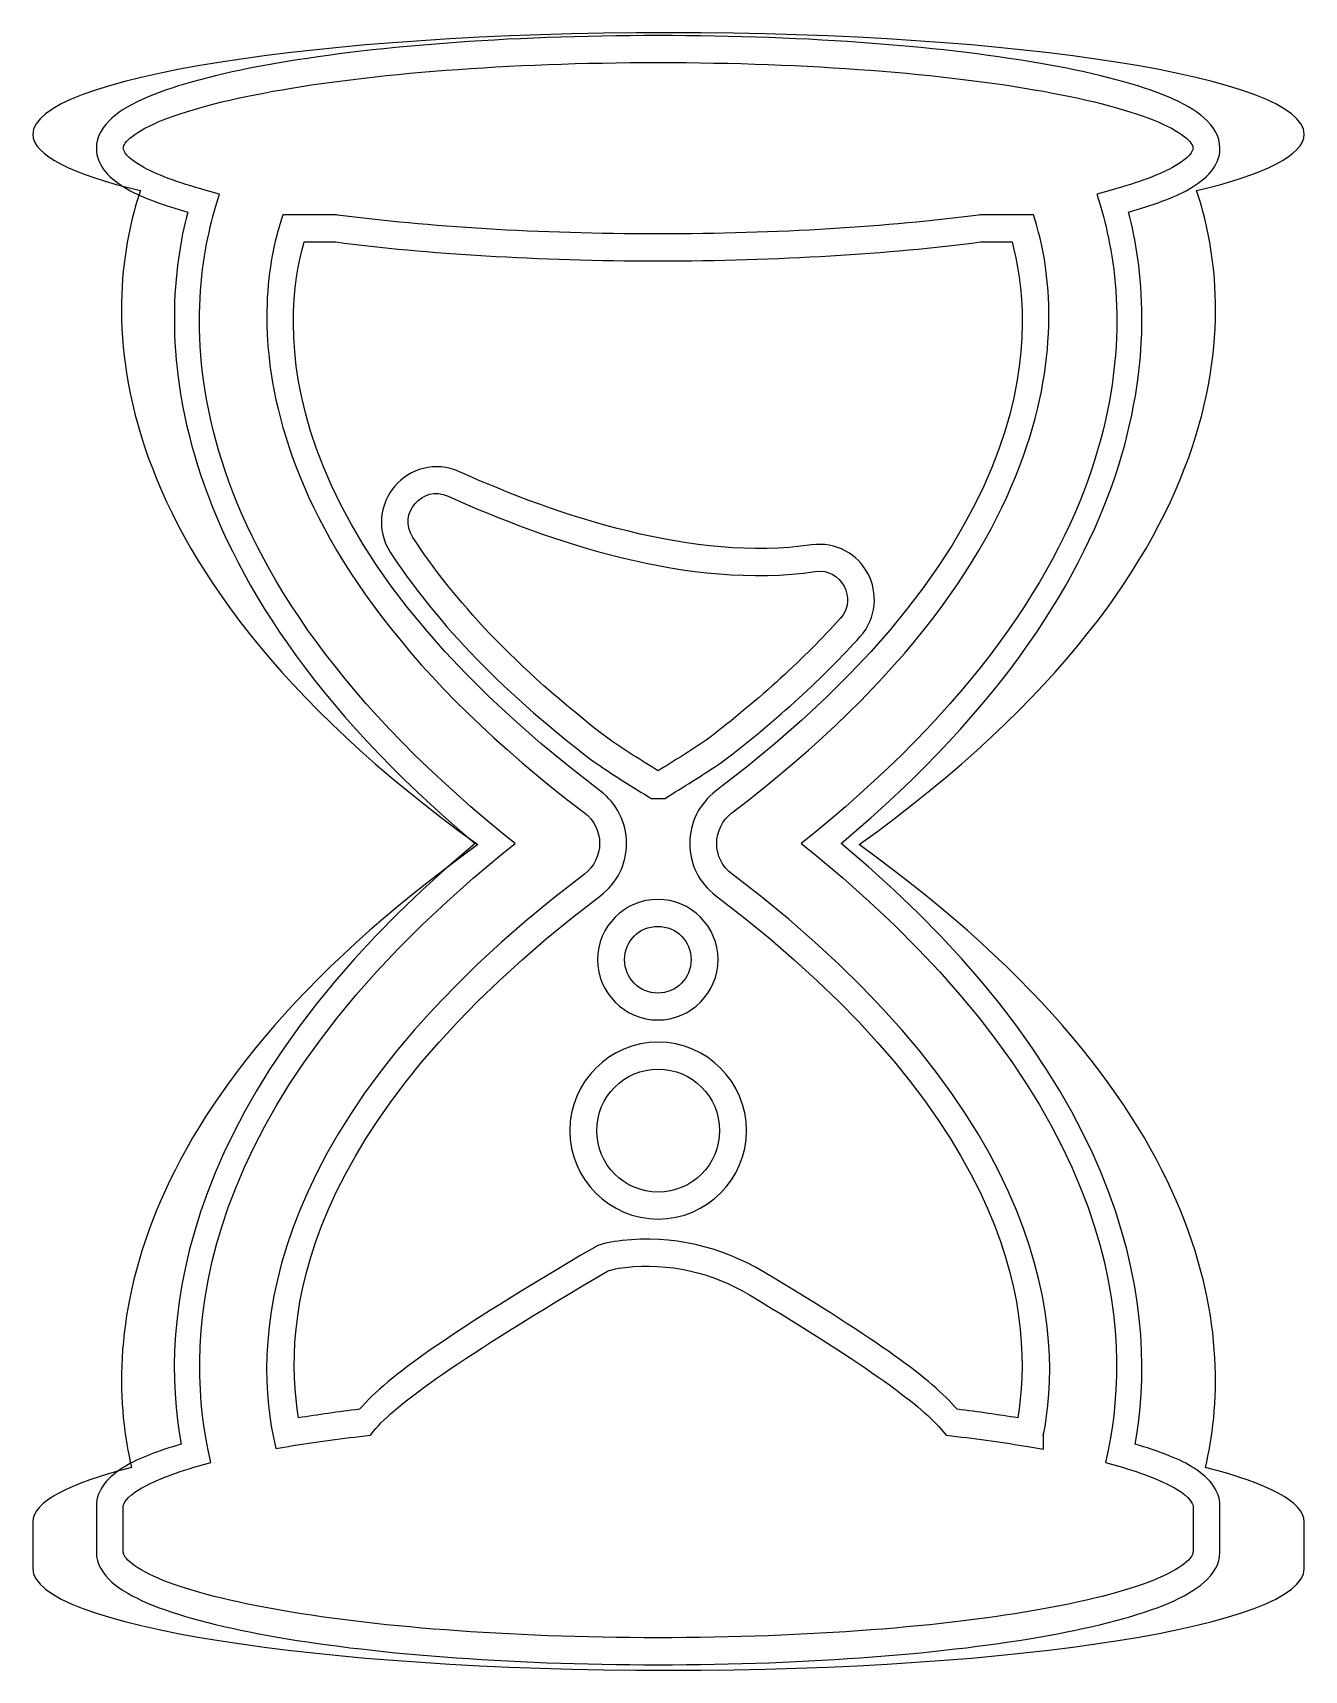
# Model space of a CAD drawing. Extents: x 8.7 to 70, y 8.7 to 87.7.
import ezdxf

# ---------------------------------------------------------------- set-up
doc = ezdxf.new("R2010")
doc.units = 0
doc.layers.add('Layer_1', color=7, linetype='CONTINUOUS')

msp = doc.modelspace()

# ---------------------------------------------------------------- linework, layer by layer
at = {"layer": 'Layer_1', "color": 7}
for points in [[(38.871187, 87.54738)], [(38.871187, 86.246306)], [(28.745069, 65.324183)], [(38.854576, 45.880299)], [(38.854576, 44.579225)], [(38.871187, 38.992989)], [(38.871187, 37.691943)], [(65.279123, 18.47075)]]:
    msp.add_lwpolyline(points, close=True, dxfattribs=at)
for points in [[(17.517224, 79.264885), (17.710999, 79.901575), (17.063238, 80.07874)], [(60.679134, 80.07874), (60.031372, 79.901575), (60.225148, 79.264885)], [(20.756028, 78.893943), (20.617618, 78.434419)], [(23.402324, 78.888331), (23.358033, 78.894), (20.756028, 78.893943)], [(57.119123, 78.428948), (56.980708, 78.894), (54.38413, 78.894), (54.339824, 78.888331)], [(21.785706, 77.592501), (21.785802, 77.592898)], [(21.785802, 77.592898), (23.313853, 77.592898)], [(54.422983, 77.592898), (55.945497, 77.592898)], [(29.282318, 66.509121), (29.282111, 66.50898)], [(35.709891, 52.568277), (35.726615, 52.556939), (35.737671, 52.5456)], [(41.938472, 52.495909), (41.949527, 52.507247), (41.966252, 52.518586)], [(38.384079, 50.845918), (38.539106, 50.751808), (39.209012, 50.751808), (39.364038, 50.851587)], [(35.311269, 50.05474), (35.316939, 50.05474)], [(42.431007, 50.054683), (42.431007, 50.060353)], [(31.347196, 48.072699), (31.967274, 48.576529), (31.347196, 49.080331)], [(46.395179, 49.080331), (45.7751, 48.576529), (46.395179, 48.072699)], [(42.43114, 47.103789), (42.425471, 47.103789)], [(35.820621, 29.110479), (35.803896, 29.09914), (35.792841, 29.093471)], [(20.291103, 20.003074), (20.418441, 19.388523), (21.03852, 19.493688)], [(24.720237, 20.003046), (24.985985, 20.036211), (25.152078, 20.241156)], [(52.590561, 20.241156), (52.762199, 20.036211), (53.02242, 20.003046)], [(56.709673, 19.488161), (57.468165, 19.366271), (57.468165, 20.130293), (57.45144, 20.003017)], [(16.703368, 18.552529), (17.284692, 18.718639), (17.16289, 19.311024)], [(60.579479, 19.311024), (60.457674, 18.718639), (61.038998, 18.552529)], [(11.764887, 16.614794), (11.764887, 14.400227)], [(13.065942, 14.400227), (13.065942, 16.614794)], [(64.676424, 16.614794), (64.676424, 14.400227)], [(65.977486, 14.400227), (65.977486, 16.614794)], [(8.695934, 15.85372), (8.695934, 13.585776)], [(70.044208, 13.585776), (70.044208, 15.85372)]]:
    msp.add_lwpolyline(points, dxfattribs=at)
for points in [[(39.370065, 87.682025), (22.429287, 87.682025), (8.695934, 85.492885), (8.695934, 82.792176)], [(70.044205, 82.792176), (70.044205, 85.492885), (56.310849, 87.682025), (39.370065, 87.682025)], [(38.871187, 87.54738), (31.53361, 87.54738), (24.892131, 87.011688), (20.047367, 86.135584)], [(57.695006, 86.135584), (52.850239, 87.011688), (46.208764, 87.54738), (38.871187, 87.54738)], [(20.047367, 86.135584), (17.624985, 85.697518), (15.657249, 85.180422), (14.239665, 84.574318)], [(20.279897, 84.856677), (25.010586, 85.712145), (31.597206, 86.246306), (38.871187, 86.246306)], [(38.871187, 86.246306), (46.145166, 86.246306), (52.731785, 85.712145), (57.462474, 84.856677)], [(63.502707, 84.574318), (62.085124, 85.180422), (60.117386, 85.697518), (57.695006, 86.135584)], [(14.239665, 84.574318), (13.530874, 84.271266), (12.952572, 83.950894), (12.517839, 83.566687)], [(14.749016, 83.378438), (16.009005, 83.917162), (17.914552, 84.428929), (20.279897, 84.856677)], [(57.462474, 84.856677), (59.827819, 84.428929), (61.733367, 83.917162), (62.993356, 83.378438)], [(65.218995, 83.566687), (64.784265, 83.950894), (64.211499, 84.271266), (63.502707, 84.574318)], [(12.517839, 83.566687), (12.083108, 83.182479), (11.764887, 82.684006), (11.764887, 82.110614)], [(13.381521, 82.592277), (13.651645, 82.830954), (14.119021, 83.10909), (14.749016, 83.378438)], [(62.993356, 83.378438), (63.62335, 83.109146), (64.090726, 82.831011), (64.360851, 82.592277)], [(65.977486, 82.110614), (65.977486, 82.684006), (65.653727, 83.182479), (65.218995, 83.566687)], [(8.695934, 82.792176), (8.695934, 81.783694), (10.610993, 80.846617), (13.891193, 80.068762)], [(13.065945, 82.110614), (13.065945, 82.197921), (13.111396, 82.353543), (13.381521, 82.592277)], [(64.360851, 82.592277), (64.630964, 82.3536), (64.676426, 82.197836), (64.676426, 82.110614)], [(64.849861, 80.068762), (68.129141, 80.847468), (70.044205, 81.783694), (70.044205, 82.792176)], [(11.764887, 82.110614), (11.764887, 81.254126), (12.41313, 80.631751), (13.265256, 80.134101)], [(13.92409, 81.258009), (13.243039, 81.655739), (13.065945, 81.980334), (13.065945, 82.110614)], [(64.676426, 82.110614), (64.676426, 81.98022), (64.499289, 81.655682), (63.818283, 81.258009)], [(64.477117, 80.134101), (65.329095, 80.631638), (65.977486, 81.254126), (65.977486, 82.110614)], [(17.063238, 80.07874), (15.68126, 80.450532), (14.605141, 80.860252), (13.92409, 81.258009)], [(63.818283, 81.258009), (63.137282, 80.860309), (62.060808, 80.450929), (60.679134, 80.07874)], [(13.891193, 80.068762), (12.23221, 75.166724), (10.654288, 62.560517), (30.171515, 48.519496)], [(13.265256, 80.134101), (13.982197, 79.715395), (15.036625, 79.370731), (16.177411, 79.032359)], [(48.568618, 48.519496), (68.082168, 62.55805), (66.507007, 75.167546), (64.849861, 80.068762)], [(61.564961, 79.032359), (62.705387, 79.370957), (63.760297, 79.715509), (64.477117, 80.134101)], [(16.177411, 79.032359), (14.782718, 73.828488), (14.204632, 61.835641), (30.0406, 48.582057)], [(31.347196, 49.080331), (14.674558, 62.687254), (16.141395, 74.653087), (17.517224, 79.264885)], [(60.225148, 79.264885), (61.599424, 74.653937), (63.064599, 62.684844), (46.395179, 49.080331)], [(47.701772, 48.582057), (63.534617, 61.833402), (62.958047, 73.82897), (61.564961, 79.032359)], [(20.617618, 78.434419), (19.443151, 74.63503), (18.049588, 63.122854), (35.311269, 50.05474)], [(38.871075, 77.980365), (33.080736, 77.980365), (27.733257, 78.317773), (23.402324, 78.888331)], [(54.339824, 78.888331), (50.008899, 78.317773), (44.661411, 77.980365), (38.871075, 77.980365)], [(42.431007, 50.060353), (59.616713, 63.073701), (58.261279, 74.636816), (57.119123, 78.428948)], [(36.091809, 51.095197), (19.656469, 63.53949), (20.748467, 73.876309), (21.785706, 77.592501)], [(23.313853, 77.592898), (27.703123, 77.01857), (33.061144, 76.679376), (38.871187, 76.679376)], [(38.871187, 76.679376), (44.679166, 76.679376), (50.03458, 77.018939), (54.422983, 77.592898)], [(55.945497, 77.592898), (56.954665, 73.87302), (58.002922, 63.482173), (41.64493, 51.095594)], [(29.282111, 66.50898), (28.108951, 67.0392), (26.868481, 66.634271), (26.165108, 65.816929)], [(46.262509, 62.976898), (40.662156, 62.161937), (34.03038, 64.363209), (29.282318, 66.509121)], [(26.165108, 65.816929), (25.461735, 64.999616), (25.24304, 63.713735), (25.943652, 62.63348)], [(27.150581, 64.969852), (27.523484, 65.403184), (28.088305, 65.621027), (28.745069, 65.324183)], [(27.039851, 63.342142), (26.647741, 63.946743), (26.777674, 64.536548), (27.150581, 64.969852)], [(28.745079, 65.324183), (33.598766, 63.130535), (40.383652, 60.809471), (46.450542, 61.692293)], [(36.501588, 53.603603), (31.924723, 57.094611), (28.948518, 60.399269), (27.039851, 63.342142)], [(25.943652, 62.63348), (27.946656, 59.545162), (31.034636, 56.134346), (35.709891, 52.568277)], [(48.991963, 61.592797), (48.509308, 62.503625), (47.462893, 63.151512), (46.262509, 62.976898)], [(46.450542, 61.692293), (47.111168, 61.788387), (47.585772, 61.46382), (47.840182, 60.983631)], [(47.840182, 60.983631), (48.094591, 60.503528), (48.09941, 59.918995), (47.651933, 59.422365)], [(48.615489, 58.553291), (49.426863, 59.453802), (49.474621, 60.68194), (48.991963, 61.592797)], [(47.651933, 59.422365), (45.96474, 57.549855), (43.841055, 55.581619), (41.179861, 53.55377)], [(41.966252, 52.518586), (44.684969, 54.590287), (46.868491, 56.614394), (48.615489, 58.553291)], [(38.871176, 52.081087), (38.03527, 52.588913), (37.238513, 53.096457), (36.501588, 53.603603)], [(41.179861, 53.55377), (40.45299, 53.064539), (39.676884, 52.580211), (38.871176, 52.081087)], [(35.737671, 52.5456), (36.561535, 51.97782), (37.441576, 51.412876), (38.384079, 50.845918)], [(39.364038, 50.851587), (40.264143, 51.406356), (41.125045, 51.947717), (41.938472, 52.495909)], [(37.348574, 48.587187), (37.34574, 49.576507), (36.876059, 50.508255), (36.091809, 51.095197)], [(41.64493, 51.095594), (40.858308, 50.500828), (40.393701, 49.564063), (40.393701, 48.576529)], [(35.316939, 50.05474), (35.764155, 49.720054), (36.04606, 49.157943), (36.047747, 48.582057)], [(41.694663, 48.576472), (41.694663, 49.150942), (41.97345, 49.708743), (42.431007, 50.054683)], [(30.171515, 48.519496), (12.407224, 35.742728), (12.119827, 24.148233), (13.461937, 18.47075)], [(30.0406, 48.582057), (15.576512, 36.487616), (14.788318, 25.417134), (15.850763, 19.604466)], [(36.047747, 48.582057), (36.048915, 48.005461), (35.770717, 47.44542), (35.311402, 47.09829)], [(36.097345, 46.062595), (36.88698, 46.659345), (37.350581, 47.597102), (37.348574, 48.587187)], [(40.393701, 48.576529), (40.393701, 47.588995), (40.858024, 46.656709), (41.64493, 46.062992)], [(42.425471, 47.103789), (41.969799, 47.447575), (41.694663, 48.002031), (41.694663, 48.576472)], [(61.891608, 19.604466), (62.952506, 25.416312), (62.164188, 36.486907), (47.701772, 48.582057)], [(65.279123, 18.47075), (66.619392, 24.147439), (66.331069, 35.741906), (48.568618, 48.519496)], [(17.16289, 19.311024), (16.045192, 24.674769), (16.172101, 35.691052), (31.347196, 48.072699)], [(46.395179, 48.072699), (61.568705, 35.690258), (61.69566, 24.67406), (60.579479, 19.311024)], [(35.311402, 47.09829), (19.690243, 35.27297), (19.321631, 24.723241), (20.291103, 20.003074)], [(57.45144, 20.003017), (58.415977, 24.711789), (58.057091, 35.270447), (42.43114, 47.103789)], [(21.525494, 20.871893), (20.759025, 25.401458), (21.316079, 34.873058), (36.097345, 46.062595)], [(38.854576, 45.880299), (37.255572, 45.880299), (35.947947, 44.572677), (35.947959, 42.973682)], [(41.761196, 42.973682), (41.761208, 44.572677), (40.45358, 45.880299), (38.854576, 45.880299)], [(41.64493, 46.062992), (56.430054, 34.866397), (56.979266, 25.392784), (56.216781, 20.87229)], [(37.249016, 42.973682), (37.24901, 43.869317), (37.958941, 44.579225), (38.854576, 44.579225)], [(38.854576, 44.579225), (39.750211, 44.579225), (40.460145, 43.869317), (40.460139, 42.973682)], [(35.947959, 42.973682), (35.947967, 41.374687), (37.255586, 40.061509), (38.854576, 40.061509)], [(38.854576, 41.362583), (37.95895, 41.362583), (37.249021, 42.078047), (37.249016, 42.973682)], [(38.854576, 40.061509), (40.453566, 40.061509), (41.761188, 41.374687), (41.761196, 42.973682)], [(40.460139, 42.973682), (40.460134, 42.078047), (39.750202, 41.362583), (38.854576, 41.362583)], [(38.871187, 38.992989), (36.523809, 38.992989), (34.608155, 37.07178), (34.608144, 34.724409)], [(43.134228, 34.724409), (43.134216, 37.07178), (41.218563, 38.992989), (38.871187, 38.992989)], [(35.909203, 34.724409), (35.909209, 36.368419), (37.227172, 37.691943), (38.871187, 37.691943)], [(38.871187, 37.691943), (40.515199, 37.691943), (41.833162, 36.368419), (41.833168, 34.724409)], [(34.608144, 34.724409), (34.608155, 32.377039), (36.523809, 30.461357), (38.871187, 30.461357)], [(38.871187, 31.762431), (37.227172, 31.762431), (35.909209, 33.0804), (35.909203, 34.724409)], [(38.871187, 30.461357), (41.218563, 30.461357), (43.134216, 32.377039), (43.134228, 34.724409)], [(41.833168, 34.724409), (41.833162, 33.0804), (40.515199, 31.762431), (38.871187, 31.762431)], [(37.13275, 29.420532), (36.61287, 29.361288), (36.208355, 29.312816), (35.820621, 29.110479)], [(43.953616, 27.914627), (41.90802, 29.141858), (39.512132, 29.691638), (37.13275, 29.420532)], [(35.792841, 29.093471), (28.777039, 24.959707), (25.856889, 22.896595), (24.465332, 21.281584)], [(25.152078, 20.241156), (26.185889, 21.50742), (29.274507, 23.735792), (36.429759, 27.953405)], [(36.429759, 27.953405), (36.454987, 27.964743), (36.829036, 28.07898), (37.282369, 28.13057)], [(37.282369, 28.13057), (39.367906, 28.368113), (41.475964, 27.886507), (43.283844, 26.80183)], [(53.293552, 21.281981), (52.042708, 22.740945), (49.581717, 24.538054), (43.953616, 27.914627)], [(43.283844, 26.80183), (49.066564, 23.332479), (51.659922, 21.390831), (52.590561, 20.241156)], [(24.465332, 21.281584), (23.424289, 21.160261), (22.462667, 21.018246), (21.525494, 20.871893)], [(56.216781, 20.87229), (55.284123, 21.017707), (54.328584, 21.160517), (53.293552, 21.281981)], [(21.03852, 19.493688), (22.175497, 19.683893), (23.405415, 19.851647), (24.720237, 20.003046)], [(53.02242, 20.003046), (54.335924, 19.850825), (55.573159, 19.677458), (56.709673, 19.488161)], [(15.850763, 19.604466), (14.793305, 19.274003), (13.821037, 18.938041), (13.154528, 18.530391)], [(64.587844, 18.530391), (63.922422, 18.937446), (62.946632, 19.274428), (61.891608, 19.604466)], [(13.461937, 18.47075), (10.447951, 17.713984), (8.695934, 16.816734), (8.695934, 15.85372)], [(13.154528, 18.530391), (12.365955, 18.048076), (11.764887, 17.43378), (11.764887, 16.614794)], [(13.835504, 17.417565), (14.452393, 17.794885), (15.436791, 18.191764), (16.703368, 18.552529)], [(61.038998, 18.552529), (62.305183, 18.191764), (63.290064, 17.794885), (63.906863, 17.417565)], [(65.977486, 16.614794), (65.977483, 17.43378), (65.376309, 18.048076), (64.587844, 18.530391)], [(70.044208, 15.85372), (70.044205, 16.816734), (68.29219, 17.713984), (65.279123, 18.47075)], [(13.065942, 16.614794), (13.065942, 16.738101), (13.218613, 17.040246), (13.835504, 17.417565)], [(63.906863, 17.417565), (64.523662, 17.040246), (64.676424, 16.738072), (64.676424, 16.614794)], [(11.764887, 14.400227), (11.764887, 13.826835), (12.083107, 13.328334), (12.517839, 12.944154)], [(13.381518, 13.924091), (13.111393, 14.162769), (13.065942, 14.312976), (13.065942, 14.400227)], [(64.676424, 14.400227), (64.676424, 14.31292), (64.630984, 14.162683), (64.360848, 13.924091)], [(65.218995, 12.944154), (65.653727, 13.328334), (65.977486, 13.826835), (65.977486, 14.400227)], [(8.695934, 13.585776), (8.695934, 10.885068), (22.429289, 8.695956), (39.370065, 8.695956)], [(14.749013, 13.132375), (14.119019, 13.401666), (13.651642, 13.685357), (13.381518, 13.924091)], [(39.370065, 8.695956), (56.310849, 8.695956), (70.044208, 10.885068), (70.044208, 13.585776)], [(64.360848, 13.924091), (64.090735, 13.685414), (63.623347, 13.401751), (62.993353, 13.132375)], [(12.517839, 12.944154), (12.952572, 12.559946), (13.530873, 12.239575), (14.239665, 11.936523)], [(20.279894, 11.654164), (17.914549, 12.081912), (16.009002, 12.59365), (14.749013, 13.132375)], [(62.993353, 13.132375), (61.733364, 12.59365), (59.827816, 12.081912), (57.462471, 11.654164)], [(63.502707, 11.936523), (64.211499, 12.239575), (64.784265, 12.559946), (65.218995, 12.944154)], [(14.239665, 11.936523), (15.65725, 11.330419), (17.624985, 10.813294), (20.047367, 10.375257)], [(57.695006, 10.375257), (60.117386, 10.813294), (62.085121, 11.330419), (63.502707, 11.936523)], [(38.871184, 10.264507), (31.597203, 10.264507), (25.010583, 10.798668), (20.279894, 11.654164)], [(57.462471, 11.654164), (52.731782, 10.798668), (46.145163, 10.264507), (38.871184, 10.264507)], [(20.047367, 10.375257), (24.892132, 9.499124), (31.53361, 8.963461), (38.871187, 8.963461)], [(38.871187, 8.963461), (46.208761, 8.963461), (52.850239, 9.499124), (57.695006, 10.375257)]]:
    msp.add_open_spline(points, degree=3, dxfattribs=at)

doc.saveas('drawing.dxf')
